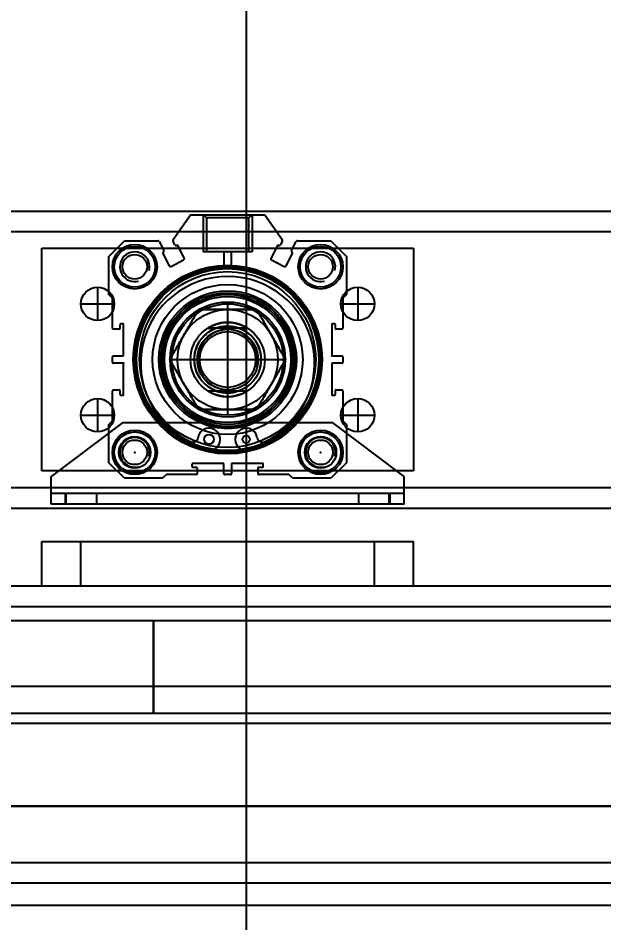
# Model space of a CAD drawing. Extents: x 0 to 210250, y -124674 to 148500.
# Drawn here: x 179265.2 to 179422.9, y 16480.1 to 16723.9 of the extents above; entities that cross this region are included whole.
import ezdxf

# ---------------------------------------------------------------- set-up
doc = ezdxf.new("R2010")
doc.units = 0
doc.header["$LTSCALE"] = 400
doc.header["$PDSIZE"] = 2
for name, pattern in [('CEN', [17, 15, -1, 0, -1]), ('CENTER4', [8, 5, -1, 1, -1]), ('CNS_DASHED', [2, 1, -1]), ('CNS_SOLID', [0]), ('HIDDEN4', [2.5, 1.5, -1])]:
    doc.linetypes.add(name, pattern=pattern)
doc.layers.get('0').update_dxf_attribs({"linetype": 'CONTINUOUS'})
doc.layers.get('DEFPOINTS').update_dxf_attribs({"linetype": 'CONTINUOUS'})
for name, color, linetype in [('11', 3, 'CONTINUOUS'), ('\\M+5BDD3\\M+5CDB7', 101, 'CONTINUOUS'), ('\\M+5BFF2\\M+5BCDC', 131, 'CONTINUOUS'), ('\\M+5C1AC\\M+5BDD3\\M+5D6A7\\M+5BCDC', 191, 'CONTINUOUS'), ('\\M+5C9FD\\M+5BDB5\\M+5CCA8\\M+5B5D7\\M+5BFF2', 233, 'CONTINUOUS'), ('ACQ5050', 210, 'CONTINUOUS'), ('ACQ50LB', 151, 'CONTINUOUS'), ('CENTER', 6, 'CEN'), ('DIM', 2, 'CONTINUOUS')]:
    doc.layers.add(name, color=color, linetype=linetype)
doc.styles.add('ROMANS', font='romans.shx', dxfattribs={"width": 0.8})
doc.styles.get("Standard").update_dxf_attribs({"font": 'ISOCP.SHX', "bigfont": 'CHINESET.SHX'})
doc.dimstyles.new('AM_ISO', dxfattribs={"dimscale": 300, "dimtxt": 3.5, "dimasz": 3.5, "dimexe": 1, "dimexo": 1, "dimgap": 1.5, "dimtad": 1, "dimdsep": 46, "dimtxsty": 'Standard', "dimcen": 0, "dimclrd": 256, "dimclre": 256, "dimclrt": 256, "dimadec": 0, "dimazin": 2, "dimtp": 0.1, "dimtm": 0.1, "dimtfac": 0.71, "dimtmove": 0, "dimatfit": 3, "dimfxl": 0, "dimlwd": -1, "dimlwe": -1, "dimarcsym": 0})

# ---------------------------------------------------------------- blocks, each defined once
blk = doc.blocks.new('A$C50EB0B21')
at = {"layer": '\\M+5BFF2\\M+5BCDC', "ltscale": 0.3}
for p, q in [((-880, 975), (-880, 987)), ((-880, 987), (-780, 987)), ((-780, 975), (-780, 987)), ((-1580, 975), (-80, 975)), ((-1580, 969.5), (-80, 969.5)), ((-1580, 900.5), (-80, 900.5)), ((-1580, 895), (-80, 895)), ((-1120, 889), (-540, 889))]:
    blk.add_line(p, q, dxfattribs=at)
at = {"layer": '\\M+5BFF2\\M+5BCDC', "color": 2, "linetype": 'CENTER4', "ltscale": 0.3}
for p, q in [((-869.5, 975), (-869.5, 987)), ((-790.5, 975), (-790.5, 987))]:
    blk.add_line(p, q, dxfattribs=at)
at = {"layer": '\\M+5BFF2\\M+5BCDC', "color": 1, "linetype": 'HIDDEN4'}
for p, q in [((-1120, 948), (-540, 948)), ((-1120, 938), (-540, 938))]:
    blk.add_line(p, q, dxfattribs=at)
blk = doc.blocks.new('A$C2644624F')
at = {"layer": '\\M+5C1AC\\M+5BDD3\\M+5D6A7\\M+5BCDC'}
for p, q in [((0, 40), (380, 40)), ((0, -40), (380, -40))]:
    blk.add_line(p, q, dxfattribs=at)
at = {"layer": '\\M+5C1AC\\M+5BDD3\\M+5D6A7\\M+5BCDC', "color": 1, "linetype": 'HIDDEN4'}
for p, q in [((6, 34.5), (374, 34.5)), ((6, -34.5), (374, -34.5))]:
    blk.add_line(p, q, dxfattribs=at)
blk = doc.blocks.new('A$C2F5434BA')
at = {"layer": '\\M+5BDD3\\M+5CDB7', "ltscale": 0.3}
for p, q in [((-50, 30), (50, 30)), ((-50, -30), (-50, 30)), ((50, 30), (50, -30)), ((50, -30), (-50, -30))]:
    blk.add_line(p, q, dxfattribs=at)
at = {"layer": '\\M+5BDD3\\M+5CDB7', "color": 2, "linetype": 'CENTER4', "ltscale": 0.1}
for p, q in [((-35, 19.5), (-35, 10.5)), ((35, 19.5), (35, 10.5)), ((-39.5, 15), (-30.5, 15)), ((0, 15), (0, -15)), ((30.5, 15), (39.5, 15)), ((-15, 0), (15, 0)), ((-35, -10.5), (-35, -19.5)), ((35, -10.5), (35, -19.5)), ((-39.5, -15), (-30.5, -15)), ((30.5, -15), (39.5, -15))]:
    blk.add_line(p, q, dxfattribs=at)
at = {"layer": '\\M+5BDD3\\M+5CDB7', "ltscale": 0.3}
for centre, radius in [((-35, 15), 4.5), ((35, 15), 4.5), ((0, 0), 15), ((0, 0), 9), ((0, 0), 7.52), ((-35, -15), 4.5), ((35, -15), 4.5)]:
    blk.add_circle(centre, radius, dxfattribs=at)
blk = doc.blocks.new('A$C0425247B')
at = {"layer": 'ACQ50LB'}
for p, q in [((-3.25, 8), (-22.5, -6.5)), ((-3.25, 8), (17.7, 8)), ((32.3, 8), (53.25, 8)), ((72.5, -6.5), (53.25, 8)), ((-22.5, -14), (-22.5, -6.5)), ((72.5, -14), (72.5, -6.5)), ((-22.5, -11), (72.5, -11)), ((-18.75, -11), (-18.75, -14)), ((-18.5, -14), (-18.5, -11)), ((-10.25, -14), (-10.25, -11)), ((60.25, -11), (60.25, -14)), ((68.5, -14), (68.5, -11)), ((68.75, -14), (68.75, -11)), ((72.5, -14), (-22.5, -14))]:
    blk.add_line(p, q, dxfattribs=at)
for centre in [(0, 0), (50, 0)]:
    blk.add_circle(centre, 4.25, dxfattribs=at)
blk.add_arc((25, 25), 18.5, 246.7685, 293.2315, dxfattribs=at)
for p in [(0, 0), (50, 0)]:
    blk.add_point(p, dxfattribs=at)
at = {"layer": 'ACQ50LB', "extrusion": (-6.12303e-17, 1.22461e-16, -1)}
for p in [(0, 0), (50, 0)]:
    blk.add_point(p, dxfattribs=at)
blk = doc.blocks.new('A$C0C2235B0')
at = {"layer": 'ACQ5050'}
for p, q in [((17.33, 64.33), (22, 71)), ((22, 71), (42, 71)), ((25.42, 71), (26.28, 70.14)), ((25.42, 71), (38.58, 71)), ((37.72, 70.14), (38.58, 71)), ((42, 71), (46.67, 64.33)), ((26.28, 70.14), (26.28, 61)), ((37.72, 70.14), (26.28, 70.14)), ((37.72, 61), (37.72, 70.14)), ((0, 59.8), (4.2, 64)), ((4.2, 64), (13.18, 64)), ((13.54, 63.78), (14.79, 61.37)), ((17.81, 62.94), (17.3, 63.92)), ((46.7, 63.92), (46.19, 62.94)), ((49.21, 61.37), (50.46, 63.78)), ((50.82, 64), (59.8, 64)), ((59.8, 64), (64, 59.8)), ((20.33, 59.41), (18.62, 62.69)), ((37.72, 61), (26.28, 61)), ((31, 61), (31, 56.98)), ((33, 56.98), (33, 61)), ((45.38, 62.69), (43.67, 59.41)), ((0, 49.5), (0, 59.8)), ((14.54, 60.56), (16.25, 57.28)), ((16.79, 57.11), (20.16, 58.87)), ((43.84, 58.87), (47.21, 57.11)), ((47.75, 57.28), (49.46, 60.56)), ((64, 59.8), (64, 49.5)), ((1, 48.5), (0, 49.5)), ((64, 49.5), (63, 48.5)), ((1, 40.4), (1, 48.5)), ((63, 48.5), (63, 40.4)), ((3.8, 41.6), (3.2, 41.6)), ((60.8, 41.6), (60.2, 41.6)), ((2.8, 40.2), (1.2, 40.2)), ((3, 41.4), (3, 40.4)), ((4, 33), (4, 41.4)), ((37.27, 40.5), (26.73, 40.5)), ((60, 41.4), (60, 33)), ((61, 40.4), (61, 41.4)), ((62.8, 40.2), (61.2, 40.2)), ((1, 31.2), (1, 32.8)), ((1.2, 33), (4, 33)), ((60, 33), (62.8, 33)), ((63, 32.8), (63, 31.2)), ((4, 31), (1.2, 31)), ((4, 22.6), (4, 31)), ((60, 31), (60, 22.6)), ((62.8, 31), (60, 31)), ((1, 15.5), (1, 23.6)), ((1.2, 23.8), (2.8, 23.8)), ((3, 23.6), (3, 22.6)), ((3.2, 22.4), (3.8, 22.4)), ((37.27, 23.5), (26.73, 23.5)), ((60.2, 22.4), (60.8, 22.4)), ((61, 22.6), (61, 23.6)), ((61.2, 23.8), (62.8, 23.8)), ((63, 23.6), (63, 15.5)), ((0, 14.5), (1, 15.5)), ((63, 15.5), (64, 14.5)), ((0, 4.2), (0, 14.5)), ((64, 14.5), (64, 4.2)), ((4.2, 0), (0, 4.2)), ((22.4, 3.8), (22.4, 3.2)), ((31, 4), (22.6, 4)), ((22.6, 3), (23.6, 3)), ((23.8, 2.8), (23.8, 1.2)), ((31, 1.2), (31, 4)), ((33, 4), (33, 1.2)), ((41.4, 4), (33, 4)), ((40.2, 1.2), (40.2, 2.8)), ((40.4, 3), (41.4, 3)), ((41.6, 3.2), (41.6, 3.8)), ((64, 4.2), (59.8, 0)), ((15.5, 1), (14.5, 0)), ((23.6, 1), (15.5, 1)), ((32.8, 1), (31.2, 1)), ((48.5, 1), (40.4, 1)), ((49.5, 0), (48.5, 1)), ((14.5, 0), (4.2, 0)), ((59.8, 0), (49.5, 0))]:
    blk.add_line(p, q, dxfattribs=at)
at = {"layer": 'ACQ5050', "linetype": 'CNS_DASHED'}
for p, q in [((25.42, 71), (25.42, 61)), ((38.58, 71), (38.58, 61)), ((38.58, 61), (25.42, 61))]:
    blk.add_line(p, q, dxfattribs=at)
at = {"layer": 'ACQ5050'}
for points in [[(33, 56.98), (33, 56.98), (33, 56.98), (33, 56.98), (33, 56.98), (33, 56.98), (32.99, 56.98), (32.99, 56.98), (32.98, 56.98), (32.98, 56.98), (32.97, 56.98), (32.97, 56.98), (32.96, 56.98), (32.95, 56.98), (32.94, 56.98), (32.93, 56.98), (32.92, 56.98), (32.91, 56.98), (32.91, 56.98), (32.9, 56.98), (32.89, 56.98), (32.87, 56.98), (32.86, 56.99), (32.86, 56.99), (32.84, 56.99), (32.83, 56.99), (32.82, 56.99), (32.81, 56.99), (32.79, 56.99), (32.77, 56.99), (32.76, 56.99), (32.74, 56.99), (32.72, 56.99), (32.71, 56.99), (32.7, 56.99), (32.68, 56.99), (32.66, 56.99), (32.63, 56.99), (32.61, 56.99), (32.59, 56.99), (32.58, 56.99), (32.56, 56.99), (32.54, 56.99), (32.51, 56.99), (32.49, 57), (32.46, 57), (32.44, 57), (32.42, 57), (32.41, 57), (32.38, 57), (32.36, 57), (32.33, 57), (32.3, 57), (32.27, 57), (32.26, 57), (32.24, 57), (32.21, 57), (32.19, 57), (32.16, 57), (32.13, 57), (32.1, 57), (32.08, 57), (32.07, 57), (32.04, 57), (32.01, 57), (32, 57), (31.99, 57), (31.96, 57), (31.93, 57), (31.92, 57), (31.9, 57), (31.87, 57), (31.84, 57), (31.81, 57), (31.79, 57), (31.76, 57), (31.74, 57), (31.73, 57), (31.7, 57), (31.67, 57), (31.64, 57), (31.62, 57), (31.59, 57), (31.58, 57), (31.56, 57), (31.54, 57), (31.51, 57), (31.49, 56.99), (31.46, 56.99), (31.44, 56.99), (31.42, 56.99), (31.41, 56.99), (31.39, 56.99), (31.37, 56.99), (31.34, 56.99), (31.32, 56.99), (31.3, 56.99), (31.29, 56.99), (31.28, 56.99), (31.26, 56.99), (31.24, 56.99), (31.23, 56.99), (31.21, 56.99), (31.19, 56.99), (31.18, 56.99), (31.17, 56.99), (31.16, 56.99), (31.14, 56.99), (31.14, 56.99), (31.13, 56.98), (31.11, 56.98), (31.1, 56.98), (31.09, 56.98), (31.09, 56.98), (31.08, 56.98), (31.07, 56.98), (31.06, 56.98), (31.05, 56.98), (31.04, 56.98), (31.03, 56.98), (31.03, 56.98), (31.02, 56.98), (31.02, 56.98), (31.01, 56.98), (31.01, 56.98), (31, 56.98), (31, 56.98), (31, 56.98), (31, 56.98), (31, 56.98), (31, 56.98)], [(31, 56.98), (31, 56.98), (31, 56.98), (31, 56.98), (31, 56.98), (31, 56.98), (31.01, 56.98), (31.01, 56.98), (31.02, 56.98), (31.02, 56.98), (31.03, 56.98), (31.03, 56.98), (31.04, 56.98), (31.05, 56.98), (31.06, 56.98), (31.07, 56.98), (31.08, 56.98), (31.09, 56.98), (31.09, 56.98), (31.1, 56.98), (31.11, 56.98), (31.13, 56.98), (31.14, 56.99), (31.14, 56.99), (31.16, 56.99), (31.17, 56.99), (31.18, 56.99), (31.19, 56.99), (31.21, 56.99), (31.23, 56.99), (31.24, 56.99), (31.26, 56.99), (31.28, 56.99), (31.29, 56.99), (31.3, 56.99), (31.32, 56.99), (31.34, 56.99), (31.37, 56.99), (31.39, 56.99), (31.41, 56.99), (31.42, 56.99), (31.44, 56.99), (31.46, 56.99), (31.49, 56.99), (31.51, 57), (31.54, 57), (31.56, 57), (31.58, 57), (31.59, 57), (31.62, 57), (31.64, 57), (31.67, 57), (31.7, 57), (31.73, 57), (31.74, 57), (31.76, 57), (31.79, 57), (31.81, 57), (31.84, 57), (31.87, 57), (31.9, 57), (31.92, 57), (31.93, 57), (31.96, 57), (31.99, 57), (32, 57), (32.01, 57), (32.04, 57), (32.07, 57), (32.08, 57), (32.1, 57), (32.13, 57), (32.16, 57), (32.19, 57), (32.21, 57), (32.24, 57), (32.26, 57), (32.27, 57), (32.3, 57), (32.33, 57), (32.36, 57), (32.38, 57), (32.41, 57), (32.42, 57), (32.44, 57), (32.46, 57), (32.49, 57), (32.51, 56.99), (32.54, 56.99), (32.56, 56.99), (32.58, 56.99), (32.59, 56.99), (32.61, 56.99), (32.63, 56.99), (32.66, 56.99), (32.68, 56.99), (32.7, 56.99), (32.71, 56.99), (32.72, 56.99), (32.74, 56.99), (32.76, 56.99), (32.77, 56.99), (32.79, 56.99), (32.81, 56.99), (32.82, 56.99), (32.83, 56.99), (32.84, 56.99), (32.86, 56.99), (32.86, 56.99), (32.87, 56.98), (32.89, 56.98), (32.9, 56.98), (32.91, 56.98), (32.91, 56.98), (32.92, 56.98), (32.93, 56.98), (32.94, 56.98), (32.95, 56.98), (32.96, 56.98), (32.97, 56.98), (32.97, 56.98), (32.98, 56.98), (32.98, 56.98), (32.99, 56.98), (32.99, 56.98), (33, 56.98), (33, 56.98), (33, 56.98), (33, 56.98), (33, 56.98), (33, 56.98)], [(20.31, 38.75), (20.41, 38.93), (20.62, 39.29), (20.83, 39.65), (20.93, 39.83), (21.04, 40.01), (21.25, 40.37), (21.45, 40.74), (21.66, 41.1), (21.87, 41.46), (22.08, 41.83), (22.19, 42.01), (22.3, 42.19), (22.51, 42.57), (22.73, 42.94), (22.95, 43.32), (23.17, 43.7), (23.39, 44.09), (23.51, 44.29), (23.62, 44.49), (23.85, 44.89), (24.09, 45.29), (24.21, 45.5)], [(24.12, 45.34), (24, 45.14), (23.77, 44.75), (23.55, 44.36), (23.43, 44.16), (23.32, 43.97), (23.1, 43.59), (22.89, 43.22), (22.68, 42.85), (22.46, 42.48), (22.25, 42.12), (22.15, 41.94), (22.05, 41.76), (21.84, 41.4), (21.64, 41.05), (21.43, 40.69), (21.23, 40.34), (21.02, 39.99), (20.92, 39.81), (20.82, 39.63), (20.62, 39.28), (20.41, 38.93), (20.31, 38.75)], [(24.21, 45.5), (24.19, 45.47), (24.16, 45.42), (24.13, 45.37), (24.12, 45.34)], [(24.39, 45.5), (24.36, 45.5), (24.3, 45.5), (24.24, 45.5), (24.21, 45.5)], [(24.21, 45.5), (24.44, 45.5), (24.91, 45.5), (25.38, 45.5), (25.61, 45.5), (25.83, 45.5), (26.28, 45.5), (26.72, 45.5), (27.16, 45.5), (27.59, 45.5), (28.02, 45.5), (28.24, 45.5), (28.45, 45.5), (28.87, 45.5), (29.29, 45.5), (29.71, 45.5), (30.12, 45.5), (30.54, 45.5), (30.75, 45.5), (30.96, 45.5), (31.37, 45.5), (31.79, 45.5), (32, 45.5)], [(32, 45.5), (31.8, 45.5), (31.39, 45.5), (30.98, 45.5), (30.77, 45.5), (30.57, 45.5), (30.16, 45.5), (29.76, 45.5), (29.35, 45.5), (28.94, 45.5), (28.52, 45.5), (28.32, 45.5), (28.11, 45.5), (27.69, 45.5), (27.27, 45.5), (26.84, 45.5), (26.41, 45.5), (25.97, 45.5), (25.75, 45.5), (25.53, 45.5), (25.08, 45.5), (24.62, 45.5), (24.39, 45.5)], [(32, 45.5), (32.21, 45.5), (32.63, 45.5), (33.04, 45.5), (33.25, 45.5), (33.46, 45.5), (33.88, 45.5), (34.29, 45.5), (34.71, 45.5), (35.13, 45.5), (35.55, 45.5), (35.76, 45.5), (35.98, 45.5), (36.41, 45.5), (36.84, 45.5), (37.28, 45.5), (37.72, 45.5), (38.17, 45.5), (38.39, 45.5), (38.62, 45.5), (39.09, 45.5), (39.56, 45.5), (39.79, 45.5)], [(39.61, 45.5), (39.38, 45.5), (38.92, 45.5), (38.47, 45.5), (38.25, 45.5), (38.03, 45.5), (37.59, 45.5), (37.16, 45.5), (36.73, 45.5), (36.31, 45.5), (35.89, 45.5), (35.68, 45.5), (35.48, 45.5), (35.06, 45.5), (34.65, 45.5), (34.24, 45.5), (33.84, 45.5), (33.43, 45.5), (33.23, 45.5), (33.02, 45.5), (32.61, 45.5), (32.21, 45.5), (32, 45.5)], [(39.79, 45.5), (39.76, 45.5), (39.7, 45.5), (39.64, 45.5), (39.61, 45.5)], [(39.88, 45.34), (39.87, 45.37), (39.84, 45.42), (39.81, 45.47), (39.79, 45.5)], [(39.79, 45.5), (39.91, 45.29), (40.15, 44.89), (40.38, 44.49), (40.49, 44.29), (40.61, 44.09), (40.83, 43.7), (41.05, 43.32), (41.27, 42.94), (41.49, 42.57), (41.7, 42.19), (41.81, 42.01), (41.92, 41.83), (42.13, 41.46), (42.34, 41.1), (42.55, 40.74), (42.75, 40.37), (42.96, 40.01), (43.07, 39.83), (43.17, 39.65), (43.38, 39.29), (43.59, 38.93), (43.69, 38.75)], [(43.69, 38.75), (43.59, 38.93), (43.38, 39.28), (43.18, 39.63), (43.08, 39.81), (42.98, 39.99), (42.77, 40.34), (42.57, 40.69), (42.37, 41.05), (42.16, 41.4), (41.95, 41.76), (41.85, 41.94), (41.75, 42.12), (41.54, 42.48), (41.32, 42.85), (41.11, 43.22), (40.9, 43.59), (40.68, 43.97), (40.57, 44.16), (40.46, 44.36), (40.23, 44.75), (40, 45.14), (39.88, 45.34)], [(37.27, 40.5), (37, 40.66), (36.69, 40.83), (36.6, 40.88), (36.51, 40.93), (36.46, 40.95), (36.41, 40.97), (36.32, 41.02), (36.23, 41.06), (36.14, 41.1), (36.04, 41.15), (35.95, 41.19), (35.9, 41.21), (35.85, 41.23), (35.76, 41.27), (35.66, 41.31), (35.62, 41.32), (35.57, 41.34), (35.47, 41.38), (35.37, 41.41), (35.33, 41.43), (35.28, 41.45), (35.18, 41.48), (35.08, 41.51), (34.98, 41.54), (34.89, 41.57), (34.79, 41.6), (34.74, 41.62), (34.69, 41.63), (34.59, 41.66), (34.49, 41.68), (34.39, 41.71), (34.29, 41.73), (34.19, 41.76), (34.14, 41.77), (34.09, 41.78), (33.99, 41.8), (33.89, 41.82), (33.79, 41.84), (33.69, 41.86), (33.59, 41.87), (33.54, 41.88), (33.48, 41.89), (33.38, 41.9), (33.28, 41.92), (33.18, 41.93), (33.08, 41.94), (32.97, 41.95), (32.92, 41.96), (32.87, 41.96), (32.77, 41.97), (32.67, 41.98), (32.56, 41.98), (32.46, 41.99), (32.36, 41.99), (32.31, 42), (32.26, 42), (32.15, 42), (32.05, 42), (32, 42), (31.95, 42), (31.85, 42), (31.74, 42), (31.69, 42), (31.64, 41.99), (31.54, 41.99), (31.44, 41.98), (31.33, 41.98), (31.23, 41.97), (31.13, 41.96), (31.08, 41.96), (31.03, 41.95), (30.92, 41.94), (30.82, 41.93), (30.72, 41.92), (30.62, 41.9), (30.52, 41.89), (30.46, 41.88), (30.41, 41.87), (30.31, 41.86), (30.21, 41.84), (30.11, 41.82), (30.01, 41.8), (29.91, 41.78), (29.86, 41.77), (29.81, 41.76), (29.71, 41.73), (29.61, 41.71), (29.51, 41.68), (29.41, 41.66), (29.31, 41.63), (29.26, 41.62), (29.21, 41.6), (29.11, 41.57), (29.02, 41.54), (28.92, 41.51), (28.82, 41.48), (28.72, 41.45), (28.67, 41.43), (28.63, 41.41), (28.53, 41.38), (28.43, 41.34), (28.39, 41.32), (28.34, 41.31), (28.24, 41.27), (28.15, 41.23), (28.1, 41.21), (28.05, 41.19), (27.96, 41.15), (27.86, 41.1), (27.77, 41.06), (27.68, 41.02), (27.59, 40.97), (27.54, 40.95), (27.49, 40.93), (27.4, 40.88), (27.31, 40.83), (27.22, 40.78), (27.13, 40.73), (27.04, 40.68), (27, 40.66), (26.95, 40.63), (26.86, 40.58), (26.78, 40.53), (26.73, 40.5)], [(26.73, 40.5), (27.14, 40.5), (27.92, 40.5), (28.67, 40.5), (29.04, 40.5)], [(34.96, 40.5), (35.33, 40.5), (36.08, 40.5), (36.86, 40.5), (37.27, 40.5)], [(16.41, 32), (16.53, 32.21), (16.77, 32.61), (17, 33.01), (17.11, 33.21), (17.23, 33.41), (17.45, 33.8), (17.67, 34.18), (17.89, 34.56), (18.11, 34.93), (18.32, 35.31), (18.43, 35.49), (18.53, 35.67), (18.74, 36.04), (18.95, 36.4), (19.16, 36.76), (19.37, 37.13), (19.58, 37.49), (19.68, 37.67), (19.79, 37.85), (20, 38.21), (20.2, 38.57), (20.31, 38.75)], [(20.31, 38.75), (20.21, 38.57), (20, 38.22), (19.8, 37.87), (19.7, 37.69), (19.59, 37.51), (19.39, 37.16), (19.19, 36.81), (18.98, 36.45), (18.78, 36.1), (18.57, 35.74), (18.47, 35.56), (18.36, 35.38), (18.15, 35.02), (17.94, 34.65), (17.73, 34.28), (17.51, 33.91), (17.29, 33.53), (17.18, 33.34), (17.07, 33.14), (16.85, 32.75), (16.62, 32.36), (16.5, 32.16)], [(43.69, 38.75), (43.8, 38.57), (44, 38.21), (44.21, 37.85), (44.32, 37.67), (44.42, 37.49), (44.63, 37.13), (44.84, 36.76), (45.05, 36.4), (45.26, 36.04), (45.47, 35.67), (45.57, 35.49), (45.68, 35.31), (45.89, 34.93), (46.11, 34.56), (46.33, 34.18), (46.55, 33.8), (46.77, 33.41), (46.89, 33.21), (47, 33.01), (47.23, 32.61), (47.47, 32.21), (47.59, 32)], [(47.5, 32.16), (47.38, 32.36), (47.15, 32.75), (46.93, 33.14), (46.82, 33.34), (46.71, 33.53), (46.49, 33.91), (46.27, 34.28), (46.06, 34.65), (45.85, 35.02), (45.64, 35.38), (45.53, 35.56), (45.43, 35.74), (45.22, 36.1), (45.02, 36.45), (44.81, 36.81), (44.61, 37.16), (44.41, 37.51), (44.3, 37.69), (44.2, 37.87), (44, 38.22), (43.79, 38.57), (43.69, 38.75)], [(16.5, 32.16), (16.49, 32.13), (16.46, 32.08), (16.43, 32.03), (16.41, 32)], [(20.31, 25.25), (20.2, 25.43), (20, 25.79), (19.79, 26.15), (19.68, 26.33), (19.58, 26.51), (19.37, 26.87), (19.16, 27.24), (18.95, 27.6), (18.74, 27.96), (18.53, 28.33), (18.43, 28.51), (18.32, 28.69), (18.11, 29.07), (17.89, 29.44), (17.67, 29.82), (17.45, 30.2), (17.23, 30.59), (17.11, 30.79), (17, 30.99), (16.77, 31.39), (16.53, 31.79), (16.41, 32)], [(16.41, 32), (16.43, 31.97), (16.46, 31.92), (16.49, 31.87), (16.5, 31.84)], [(16.5, 31.84), (16.62, 31.64), (16.85, 31.25), (17.07, 30.86), (17.18, 30.66), (17.29, 30.47), (17.51, 30.09), (17.73, 29.72), (17.94, 29.35), (18.15, 28.98), (18.36, 28.62), (18.47, 28.44), (18.57, 28.26), (18.78, 27.9), (18.98, 27.55), (19.19, 27.19), (19.39, 26.84), (19.59, 26.49), (19.7, 26.31), (19.8, 26.13), (20, 25.78), (20.21, 25.43), (20.31, 25.25)], [(47.59, 32), (47.47, 31.79), (47.23, 31.39), (47, 30.99), (46.89, 30.79), (46.77, 30.59), (46.55, 30.2), (46.33, 29.82), (46.11, 29.44), (45.89, 29.07), (45.68, 28.69), (45.57, 28.51), (45.47, 28.33), (45.26, 27.96), (45.05, 27.6), (44.84, 27.24), (44.63, 26.87), (44.42, 26.51), (44.32, 26.33), (44.21, 26.15), (44, 25.79), (43.8, 25.43), (43.69, 25.25)], [(43.69, 25.25), (43.79, 25.43), (44, 25.78), (44.2, 26.13), (44.3, 26.31), (44.41, 26.49), (44.61, 26.84), (44.81, 27.19), (45.02, 27.55), (45.22, 27.9), (45.43, 28.26), (45.53, 28.44), (45.64, 28.62), (45.85, 28.98), (46.06, 29.35), (46.27, 29.72), (46.49, 30.09), (46.71, 30.47), (46.82, 30.66), (46.93, 30.86), (47.15, 31.25), (47.38, 31.64), (47.5, 31.84)], [(47.59, 32), (47.57, 32.03), (47.54, 32.08), (47.51, 32.13), (47.5, 32.16)], [(47.5, 31.84), (47.51, 31.87), (47.54, 31.92), (47.57, 31.97), (47.59, 32)], [(24.21, 18.5), (24.09, 18.71), (23.85, 19.11), (23.62, 19.51), (23.51, 19.71), (23.39, 19.91), (23.17, 20.3), (22.95, 20.68), (22.73, 21.06), (22.51, 21.43), (22.3, 21.81), (22.19, 21.99), (22.08, 22.17), (21.87, 22.54), (21.66, 22.9), (21.45, 23.26), (21.25, 23.63), (21.04, 23.99), (20.93, 24.17), (20.83, 24.35), (20.62, 24.71), (20.41, 25.07), (20.31, 25.25)], [(20.31, 25.25), (20.41, 25.07), (20.62, 24.72), (20.82, 24.37), (20.92, 24.19), (21.02, 24.01), (21.23, 23.66), (21.43, 23.31), (21.64, 22.95), (21.84, 22.6), (22.05, 22.24), (22.15, 22.06), (22.25, 21.88), (22.46, 21.52), (22.68, 21.15), (22.89, 20.78), (23.1, 20.41), (23.32, 20.03), (23.43, 19.84), (23.55, 19.64), (23.77, 19.25), (24, 18.86), (24.12, 18.66)], [(43.69, 25.25), (43.59, 25.07), (43.38, 24.71), (43.17, 24.35), (43.07, 24.17), (42.96, 23.99), (42.75, 23.63), (42.55, 23.26), (42.34, 22.9), (42.13, 22.54), (41.92, 22.17), (41.81, 21.99), (41.7, 21.81), (41.49, 21.43), (41.27, 21.06), (41.05, 20.68), (40.83, 20.3), (40.61, 19.91), (40.49, 19.71), (40.38, 19.51), (40.15, 19.11), (39.91, 18.71), (39.79, 18.5)], [(39.88, 18.66), (40, 18.86), (40.23, 19.25), (40.46, 19.64), (40.57, 19.84), (40.68, 20.03), (40.9, 20.41), (41.11, 20.78), (41.32, 21.15), (41.54, 21.52), (41.75, 21.88), (41.85, 22.06), (41.95, 22.24), (42.16, 22.6), (42.37, 22.95), (42.57, 23.31), (42.77, 23.66), (42.98, 24.01), (43.08, 24.19), (43.18, 24.37), (43.38, 24.72), (43.59, 25.07), (43.69, 25.25)], [(29.04, 23.5), (28.67, 23.5), (27.92, 23.5), (27.14, 23.5), (26.73, 23.5)], [(26.73, 23.5), (27, 23.34), (27.31, 23.17), (27.4, 23.12), (27.49, 23.07), (27.54, 23.05), (27.59, 23.03), (27.68, 22.98), (27.77, 22.94), (27.86, 22.9), (27.96, 22.85), (28.05, 22.81), (28.1, 22.79), (28.15, 22.77), (28.24, 22.73), (28.34, 22.69), (28.39, 22.68), (28.43, 22.66), (28.53, 22.62), (28.63, 22.59), (28.67, 22.57), (28.72, 22.55), (28.82, 22.52), (28.92, 22.49), (29.02, 22.46), (29.11, 22.43), (29.21, 22.4), (29.26, 22.38), (29.31, 22.37), (29.41, 22.34), (29.51, 22.32), (29.61, 22.29), (29.71, 22.27), (29.81, 22.24), (29.86, 22.23), (29.91, 22.22), (30.01, 22.2), (30.11, 22.18), (30.21, 22.16), (30.31, 22.14), (30.41, 22.13), (30.46, 22.12), (30.52, 22.11), (30.62, 22.1), (30.72, 22.08), (30.82, 22.07), (30.92, 22.06), (31.03, 22.05), (31.08, 22.04), (31.13, 22.04), (31.23, 22.03), (31.33, 22.02), (31.44, 22.02), (31.54, 22.01), (31.64, 22.01), (31.69, 22), (31.74, 22), (31.85, 22), (31.95, 22), (32, 22), (32.05, 22), (32.15, 22), (32.26, 22), (32.31, 22), (32.36, 22.01), (32.46, 22.01), (32.56, 22.02), (32.67, 22.02), (32.77, 22.03), (32.87, 22.04), (32.92, 22.04), (32.97, 22.05), (33.08, 22.06), (33.18, 22.07), (33.28, 22.08), (33.38, 22.1), (33.48, 22.11), (33.54, 22.12), (33.59, 22.13), (33.69, 22.14), (33.79, 22.16), (33.89, 22.18), (33.99, 22.2), (34.09, 22.22), (34.14, 22.23), (34.19, 22.24), (34.29, 22.27), (34.39, 22.29), (34.49, 22.32), (34.59, 22.34), (34.69, 22.37), (34.74, 22.38), (34.79, 22.4), (34.89, 22.43), (34.98, 22.46), (35.08, 22.49), (35.18, 22.52), (35.28, 22.55), (35.33, 22.57), (35.37, 22.59), (35.47, 22.62), (35.57, 22.66), (35.62, 22.68), (35.66, 22.69), (35.76, 22.73), (35.85, 22.77), (35.9, 22.79), (35.95, 22.81), (36.04, 22.85), (36.14, 22.9), (36.23, 22.94), (36.32, 22.98), (36.41, 23.03), (36.46, 23.05), (36.51, 23.07), (36.6, 23.12), (36.69, 23.17), (36.78, 23.22), (36.87, 23.27), (36.96, 23.32), (37, 23.34), (37.05, 23.37), (37.14, 23.42), (37.22, 23.47), (37.27, 23.5)], [(37.27, 23.5), (36.86, 23.5), (36.08, 23.5), (35.33, 23.5), (34.96, 23.5)], [(24.12, 18.66), (24.13, 18.63), (24.16, 18.58), (24.19, 18.53), (24.21, 18.5)], [(32, 18.5), (31.79, 18.5), (31.37, 18.5), (30.96, 18.5), (30.75, 18.5), (30.54, 18.5), (30.12, 18.5), (29.71, 18.5), (29.29, 18.5), (28.87, 18.5), (28.45, 18.5), (28.24, 18.5), (28.02, 18.5), (27.59, 18.5), (27.16, 18.5), (26.72, 18.5), (26.28, 18.5), (25.83, 18.5), (25.61, 18.5), (25.38, 18.5), (24.91, 18.5), (24.44, 18.5), (24.21, 18.5)], [(24.21, 18.5), (24.24, 18.5), (24.3, 18.5), (24.36, 18.5), (24.39, 18.5)], [(24.39, 18.5), (24.62, 18.5), (25.08, 18.5), (25.53, 18.5), (25.75, 18.5), (25.97, 18.5), (26.41, 18.5), (26.84, 18.5), (27.27, 18.5), (27.69, 18.5), (28.11, 18.5), (28.32, 18.5), (28.52, 18.5), (28.94, 18.5), (29.35, 18.5), (29.76, 18.5), (30.16, 18.5), (30.57, 18.5), (30.77, 18.5), (30.98, 18.5), (31.39, 18.5), (31.8, 18.5), (32, 18.5)], [(39.79, 18.5), (39.56, 18.5), (39.09, 18.5), (38.62, 18.5), (38.39, 18.5), (38.17, 18.5), (37.72, 18.5), (37.28, 18.5), (36.84, 18.5), (36.41, 18.5), (35.98, 18.5), (35.76, 18.5), (35.55, 18.5), (35.13, 18.5), (34.71, 18.5), (34.29, 18.5), (33.88, 18.5), (33.46, 18.5), (33.25, 18.5), (33.04, 18.5), (32.63, 18.5), (32.21, 18.5), (32, 18.5)], [(32, 18.5), (32.21, 18.5), (32.61, 18.5), (33.02, 18.5), (33.23, 18.5), (33.43, 18.5), (33.84, 18.5), (34.24, 18.5), (34.65, 18.5), (35.06, 18.5), (35.48, 18.5), (35.68, 18.5), (35.89, 18.5), (36.31, 18.5), (36.73, 18.5), (37.16, 18.5), (37.59, 18.5), (38.03, 18.5), (38.25, 18.5), (38.47, 18.5), (38.92, 18.5), (39.38, 18.5), (39.61, 18.5)], [(39.61, 18.5), (39.64, 18.5), (39.7, 18.5), (39.76, 18.5), (39.79, 18.5)], [(39.79, 18.5), (39.81, 18.53), (39.84, 18.58), (39.87, 18.63), (39.88, 18.66)]]:
    blk.add_lwpolyline(points, dxfattribs=at)
for centre, radius in [((7, 57), 6), ((7, 57), 5.5), ((57, 57), 6), ((57, 57), 5.5), ((7, 57), 3.32), ((57, 57), 3.32), ((32, 32), 25.4), ((32, 32), 25), ((32, 32), 25), ((32, 32), 24.9), ((32, 32), 24.8), ((32, 32), 24.5), ((32, 32), 23.7), ((32, 32), 20.2), ((32, 32), 18.5), ((32, 32), 18), ((32, 32), 17.5), ((32, 32), 17), ((32, 32), 15.5), ((32, 32), 15), ((32, 32), 13.5), ((32, 32), 10), ((32, 32), 10), ((32, 32), 8.19), ((7, 7), 6), ((7, 7), 5.5), ((57, 7), 6), ((57, 7), 5.5), ((7, 7), 3.32), ((27, 10.5), 1.3), ((37, 10.5), 1), ((57, 7), 3.32)]:
    blk.add_circle(centre, radius, dxfattribs=at)
for centre, radius, start, end in [((13.18, 63.6), 0.4, 27.5, 90), ((17.66, 64.1), 0.4, 145, 207.5), ((46.34, 64.1), 0.4, 332.5, 35), ((50.82, 63.6), 0.4, 90, 152.5), ((14.44, 61.19), 0.4, 297.5, 27.5), ((18.16, 63.13), 0.4, 207.5, 297.5), ((18.44, 62.6), 0.2, 27.5, 117.5), ((45.56, 62.6), 0.2, 62.5, 152.5), ((45.84, 63.13), 0.4, 242.5, 332.5), ((49.56, 61.19), 0.4, 152.5, 242.5), ((14.71, 60.66), 0.2, 117.5, 207.5), ((19.97, 59.22), 0.4, 297.5, 27.5), ((44.03, 59.22), 0.4, 152.5, 242.5), ((49.29, 60.66), 0.2, 332.5, 62.5), ((16.6, 57.47), 0.4, 207.5, 297.5), ((47.4, 57.47), 0.4, 242.5, 332.5), ((32, 31), 23.4, 295.5313, 244.4687), ((3.2, 41.4), 0.2, 90, 180), ((3.8, 41.4), 0.2, 0, 90), ((60.2, 41.4), 0.2, 90, 180), ((60.8, 41.4), 0.2, 0, 90), ((1.2, 40.4), 0.2, 180, 270), ((2.8, 40.4), 0.2, 270, 0), ((61.2, 40.4), 0.2, 180, 270), ((62.8, 40.4), 0.2, 270, 0), ((1.2, 32.8), 0.2, 90, 180), ((32, 32), 25, 180, 0), ((32, 32), 25, 180, 281.4795), ((62.8, 32.8), 0.2, 0, 90), ((1.2, 31.2), 0.2, 180, 270), ((62.8, 31.2), 0.2, 270, 0), ((1.2, 23.6), 0.2, 90, 180), ((2.8, 23.6), 0.2, 0, 90), ((3.2, 22.6), 0.2, 180, 270), ((3.8, 22.6), 0.2, 270, 0), ((60.2, 22.6), 0.2, 180, 270), ((60.8, 22.6), 0.2, 270, 0), ((61.2, 23.6), 0.2, 90, 180), ((62.8, 23.6), 0.2, 0, 90), ((27, 10.5), 3, 270.4692, 170.554), ((37, 10.5), 3, 9.446, 269.5308), ((22.56, 11.24), 1.5, 244.4687, 350.554), ((41.44, 11.24), 1.5, 189.446, 295.5313), ((22.6, 3.8), 0.2, 90, 180), ((22.6, 3.2), 0.2, 180, 270), ((23.6, 2.8), 0.2, 0, 90), ((40.4, 2.8), 0.2, 90, 180), ((41.4, 3.8), 0.2, 0, 90), ((41.4, 3.2), 0.2, 270, 0), ((23.6, 1.2), 0.2, 270, 0), ((31.2, 1.2), 0.2, 180, 270), ((32.8, 1.2), 0.2, 270, 0), ((40.4, 1.2), 0.2, 180, 270)]:
    blk.add_arc(centre, radius, start, end, dxfattribs=at)
at = {"layer": 'ACQ5050', "linetype": 'CNS_SOLID'}
for centre, radius in [((7, 57), 4), ((57, 57), 4), ((32, 32), 9), ((32, 32), 8.08), ((7, 7), 4), ((57, 7), 4)]:
    blk.add_arc(centre, radius, 345, 285, dxfattribs=at)
at = {"layer": 'ACQ5050', "extrusion": (1.83697e-16, 1, 6.12303e-17)}
for p in [(32, 61, 10.5), (32, 61, 70)]:
    blk.add_point(p, dxfattribs=at)
at = {"layer": 'ACQ5050'}
for p in [(18.47, 57.99, 79.5), (32, 32, 80.5), (32, 32), (4, 31, 79.5)]:
    blk.add_point(p, dxfattribs=at)
at = {"layer": 'ACQ5050', "extrusion": (3.37435e-32, 1.83691e-16, -1)}
for p in [(45.53, 57.99, 1), (32, 32), (60, 33, 1)]:
    blk.add_point(p, dxfattribs=at)
at = {"layer": 'ACQ5050', "extrusion": (1.22461e-16, 6.12303e-17, -1)}
blk.add_point((32, 32, -20.5), dxfattribs=at)
at = {"layer": 'ACQ5050', "extrusion": (1.12478e-32, 6.12303e-17, -1)}
blk.add_point((32, 32, -20.5), dxfattribs=at)
blk = doc.blocks.new('A$C198B4F51')
at = {"layer": '\\M+5BDD3\\M+5CDB7', "ltscale": 0.3}
blk.add_blockref('A$C2F5434BA', (0, 191), dxfattribs=at)
at = {"layer": '\\M+5BFF2\\M+5BCDC', "ltscale": 0.3}
blk.add_blockref('A$C50EB0B21', (830, -845), dxfattribs=at)
at = {"layer": 'ACQ5050', "ltscale": 0.3}
blk.add_blockref('A$C0C2235B0', (-32, 159), dxfattribs=at)
at = {"layer": 'ACQ50LB', "ltscale": 0.3}
blk.add_blockref('A$C0425247B', (-25, 166), dxfattribs=at)
at = {"layer": 'DIM', "ltscale": 0.3}
blk.add_blockref('A$C2644624F', (-190, 191), dxfattribs=at)
blk = doc.blocks.new('A$C7E64000')
at = {"layer": '11'}
for p, q in [((625, 175), (500, 175)), ((625, 150), (625, 175)), ((625, 175), (625, 150)), ((750, 175), (625, 175)), ((1300, 150), (0, 150)), ((1300, 150), (0, 150)), ((0, 125), (1300, 125)), ((1300, 125), (0, 125))]:
    blk.add_line(p, q, dxfattribs=at)
blk = doc.blocks.new('A$C1DDB0F0B')
at = {"layer": '\\M+5C9FD\\M+5BDB5\\M+5CCA8\\M+5B5D7\\M+5BFF2', "ltscale": 0.3}
blk.add_blockref('A$C7E64000', (0, 155), dxfattribs=at)
blk = doc.blocks.new('A$C6703619D')
at = {"layer": '\\M+5BFF2\\M+5BCDC', "ltscale": 0.3}
blk.add_blockref('A$C198B4F51', (-73.4, -1170.63), dxfattribs=at)
at = {"layer": '\\M+5C9FD\\M+5BDB5\\M+5CCA8\\M+5B5D7\\M+5BFF2', "ltscale": 0.3}
blk.add_blockref('A$C1DDB0F0B', (-718.4, -1380), dxfattribs=at)
blk = doc.blocks.new('*D115')
at = {"layer": 'DEFPOINTS', "color": 0, "transparency": 16777216}
for p in [(180416.64, 18051.5), (170539.6, 15351.5), (172041.33, 15351.5)]:
    blk.add_point(p, dxfattribs=at)
at = {"layer": 'DIM', "linetype": 'ByBlock', "transparency": 16777216}
for p, q in [((180116.64, 18051.5), (170239.6, 18051.5)), ((170539.6, 17151.5), (170539.6, 16251.5)), ((171741.33, 15351.5), (170239.6, 15351.5))]:
    blk.add_line(p, q, dxfattribs=at)
at = {"layer": 'DIM', "transparency": 16777216}
for points in [[(170389.6, 17151.5), (170689.6, 17151.5), (170539.6, 18051.5)], [(170389.6, 16251.5), (170689.6, 16251.5), (170539.6, 15351.5)]]:
    blk.add_solid(points, dxfattribs=at)
at = {"layer": 'DIM', "transparency": 16777216, "insert": (169819.6, 16701.5), "char_height": 900, "attachment_point": 5, "rotation": 90, "style": 'ROMANS'}
blk.add_mtext('2700', dxfattribs=at)

msp = doc.modelspace()

# ---------------------------------------------------------------- linework, layer by layer
at = {"layer": 'CENTER'}
msp.add_line((179326.643, 19678.13), (179326.643, 15613.189), dxfattribs=at)

# ---------------------------------------------------------------- block references
msp.add_blockref('A$C6703619D', (179395.045, 17611.501))

# ---------------------------------------------------------------- dimensions: what is measured, and where the dimension line sits
at = {"layer": 'DIM'}
dim = msp.add_linear_dim(base=(170539.602, 15351.501), p1=(180416.643, 18051.501), p2=(172041.332, 15351.501), angle=90, dimstyle='AM_ISO', override={"dimtxt": 3, "dimasz": 3, "dimgap": 0.9, "dimtxsty": 'ROMANS', "dimfxl": 10}, dxfattribs=at)
dim.commit()
dim.dimension.update_dxf_attribs({"geometry": '*D115', "text_midpoint": (170539.602, 16701.501), "dimtype": 160})

doc.saveas('drawing.dxf')
